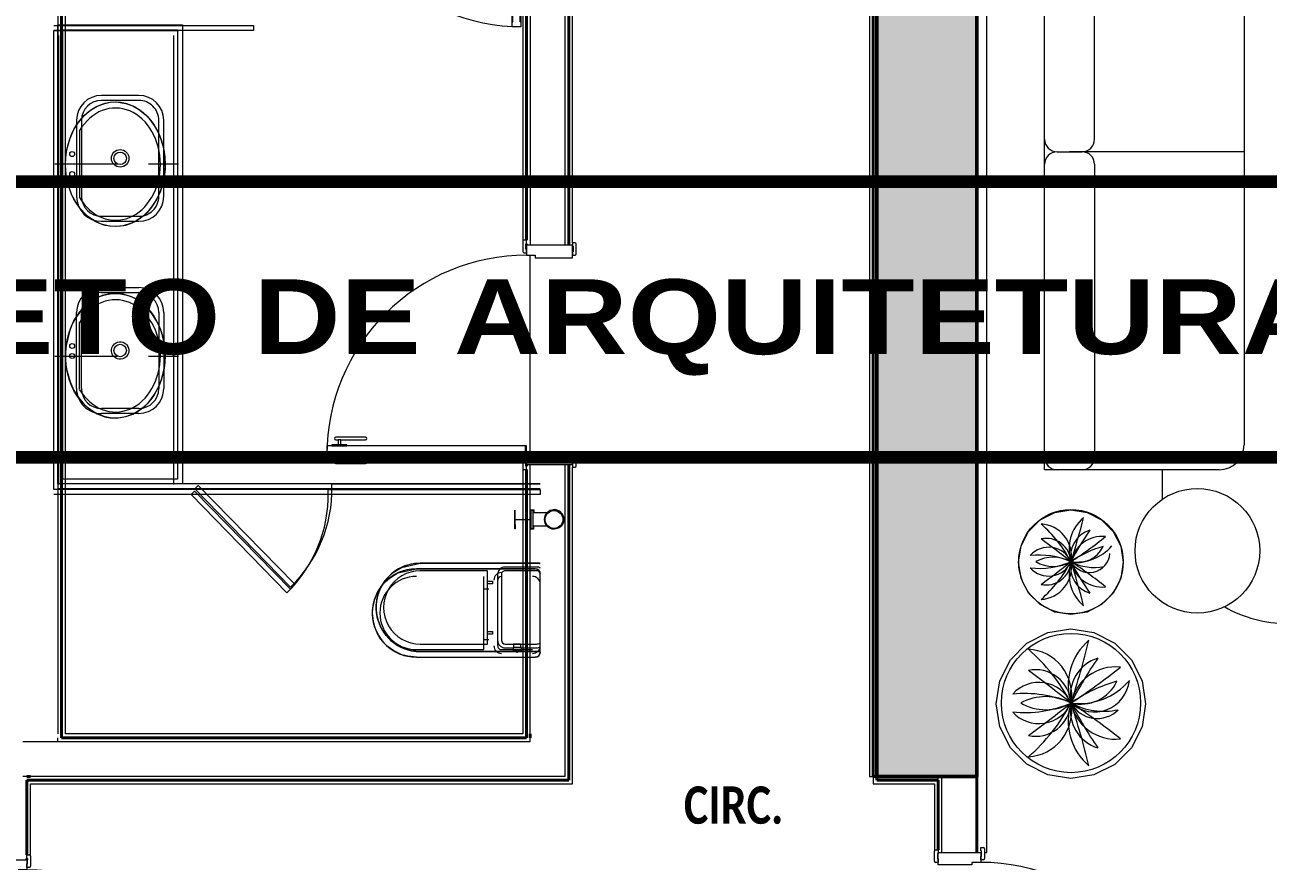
# Model space of a CAD drawing. Extents: x -14.2 to 52.3, y 3.7 to 90.9.
# Drawn here: x 28.76 to 33.746, y 15.019 to 18.373 of the extents above; entities that cross this region are included whole.
import ezdxf

# ---------------------------------------------------------------- set-up
doc = ezdxf.new("R2010")
doc.units = 0
doc.linetypes.add('limpo_PINI-PSG-PE-0102-LAZ-R00$0$CENTER', pattern=[2, 1.25, -0.25, 0.25, -0.25])
doc.linetypes.add('limpo_PINI-PSG-PE-0102-LAZ-R00$0$IMPORT-HIDDEN _2_', pattern=[375, 250, -125])
for name, color, linetype, lineweight in [('limpo_PINI-PSG-PE-0102-LAZ-R00$0$0-20', 7, 'Continuous', 5), ('limpo_PINI-PSG-PE-0102-LAZ-R00$0$A-AREA-IDEN', 2, 'Continuous', 5), ('limpo_PINI-PSG-PE-0102-LAZ-R00$0$A-DETL-GENF', 1, 'Continuous', 5), ('limpo_PINI-PSG-PE-0102-LAZ-R00$0$A-DOOR', 31, 'Continuous', 5), ('limpo_PINI-PSG-PE-0102-LAZ-R00$0$A-WALL', 1, 'Continuous', 5), ('limpo_PINI-PSG-PE-0102-LAZ-R00$0$A-WALL-FNSH', 1, 'Continuous', 40), ('limpo_PINI-PSG-PE-0102-LAZ-R00$0$ARQ_ESQUADRIA', 135, 'Continuous', 5), ('limpo_PINI-PSG-PE-0102-LAZ-R00$0$ARQ_MOBILIÁRIO', 135, 'Continuous', 5), ('limpo_PINI-PSG-PE-0102-LAZ-R00$0$ARQ_WC_COZ', 135, 'Continuous', 5), ('limpo_PINI-PSG-PE-0102-LAZ-R00$0$LAYOUT_AMB_LAZ_dwg', 8, 'Continuous', 5), ('limpo_PINI-PSG-PE-0102-LAZ-R00$0$PNIN-HID-PL-0009-LAZ-R00_dwg', 8, 'Continuous', 5), ('limpo_PINI-PSG-PE-0102-LAZ-R00$0$S-COLS', 52, 'Continuous', 5), ('limpo_PINI-PSG-PE-0102-LAZ-R00$0$TINTERNO', 135, 'Continuous', 5)]:
    doc.layers.add(name, color=color, linetype=linetype, lineweight=lineweight)
doc.layers.add('limpo_PINI-PSG-PE-0102-LAZ-R00$0$0-8', color=7, linetype='Continuous', lineweight=5, true_color=0x999999)
doc.layers.add('limpo_PINI-PSG-PE-0102-LAZ-R00$0$XR_ARQT', color=7, linetype='Continuous')
doc.layers.add('XR_ARQT', color=7, linetype='Continuous')
doc.styles.add('limpo_PINI-PSG-PE-0102-LAZ-R00$0$ARN_3', font='arialbd.ttf', dxfattribs={"width": 1.25, "height": 0.3})
doc.styles.add('limpo_PINI-PSG-PE-0102-LAZ-R00$0$Calibri_B', font='calibrib.ttf', dxfattribs={"width": 0.8, "height": 150})

# ---------------------------------------------------------------- blocks, each defined once
blk = doc.blocks.new('limpo_PINI-PSG-PE-0102-LAZ-R00$0$VER-ARQ')
at = {"color": 12, "linetype": 'limpo_PINI-PSG-PE-0102-LAZ-R00$0$CENTER', "const_width": 0.05}
blk.add_lwpolyline([(-4.1569, 1.1055), (4.1569, 1.1055), (4.1569, 0), (-4.1569, 0)], close=True, dxfattribs=at)
at = {"color": 12, "style": 'limpo_PINI-PSG-PE-0102-LAZ-R00$0$ARN_3', "width": 1.15}
blk.add_text('VER PROJETO DE ARQUITETURA', height=0.3, dxfattribs=at).set_placement((-3.8821, 0.4138))
blk = doc.blocks.new('limpo_PINI-PSG-PE-0102-LAZ-R00$0$LAZ GERAL - PNE_dwg-25011385-009 - PRE - PAV_ LAZER - GERAL')
at = {"layer": 'limpo_PINI-PSG-PE-0102-LAZ-R00$0$0-20', "flags": 128}
for points in [[(7.2643, -6.4578), (7.7643, -6.4578), (7.7643, -8.299), (7.2643, -8.299)], [(7.8282, -8.3051), (8.2125, -8.6986), (8.1983, -8.7127), (7.8143, -8.319)]]:
    blk.add_lwpolyline(points, close=True, dxfattribs=at)
for points in [[(9.1992, -8.319), (8.3643, -8.319), (8.3641, -8.299), (9.1992, -8.299)], [(9.1992, -8.6176), (9.1941, -8.6169), (8.7182, -8.6169), (8.6987, -8.6179), (8.6799, -8.6211), (8.6625, -8.6258), (8.6436, -8.6334), (8.6313, -8.6396), (8.6165, -8.649), (8.6031, -8.6594), (8.5922, -8.6695), (8.5822, -8.6805), (8.5737, -8.6915), (8.5653, -8.7045), (8.5588, -8.7167), (8.5534, -8.7291), (8.5482, -8.7443), (8.5452, -8.7559), (8.5421, -8.7749), (8.5411, -8.794), (8.5414, -8.8053), (8.5441, -8.8265), (8.5502, -8.85), (8.5587, -8.8711), (8.5668, -8.886), (8.5765, -8.9003), (8.5865, -8.9125), (8.5979, -8.924), (8.6121, -8.9359), (8.6267, -8.9457), (8.6392, -8.9526), (8.6518, -8.9583), (8.668, -8.9639), (8.6829, -8.9676), (8.7016, -8.9704), (8.7182, -8.9712), (9.1941, -8.9712), (9.1992, -8.9703)], [(9.1992, -8.9703), (9.1941, -8.9712), (8.7182, -8.9712), (8.6829, -8.9676), (8.6599, -8.9611), (8.6267, -8.9457), (8.605, -8.9299), (8.5922, -8.9182), (8.5815, -8.9064), (8.5716, -8.8931), (8.5587, -8.8711), (8.5471, -8.8383), (8.5428, -8.8159), (8.5413, -8.7997), (8.5416, -8.7845), (8.5452, -8.7559), (8.5508, -8.7367), (8.5588, -8.7167), (8.578, -8.686), (8.5922, -8.6695), (8.6098, -8.6542), (8.6436, -8.6334), (8.7182, -8.6169), (9.1941, -8.6169), (9.197, -8.6173), (9.1992, -8.6181)]]:
    blk.add_lwpolyline(points, dxfattribs=at)
at = {"layer": 'limpo_PINI-PSG-PE-0102-LAZ-R00$0$0-8'}
for p, q in [((7.5898, -6.7406), (7.4398, -6.7406)), ((7.5898, -6.7606), (7.4398, -6.7606)), ((7.3398, -6.8406), (7.3398, -7.1456)), ((7.3598, -6.8406), (7.3598, -7.1456)), ((7.6698, -7.1456), (7.6698, -6.8406)), ((7.6898, -7.1456), (7.6898, -6.8406)), ((7.4398, -7.2256), (7.5898, -7.2256)), ((7.4398, -7.2456), (7.5898, -7.2456)), ((7.4398, -7.5113), (7.5898, -7.5113)), ((7.4398, -7.5313), (7.5898, -7.5313)), ((7.3398, -7.9163), (7.3398, -7.6113)), ((7.3598, -7.9163), (7.3598, -7.6113)), ((7.6698, -7.6113), (7.6698, -7.9163)), ((7.6898, -7.6113), (7.6898, -7.9163)), ((7.5898, -7.9963), (7.4398, -7.9963)), ((7.5898, -8.0163), (7.4398, -8.0163)), ((9.1992, -8.299), (7.2643, -8.299)), ((9.1992, -8.319), (7.2643, -8.319)), ((8.3643, -8.319), (7.8143, -8.319)), ((8.7182, -8.6169), (9.1941, -8.6169)), ((9.0285, -8.6623), (9.0285, -8.9257)), ((9.0437, -8.6623), (9.0437, -8.9257)), ((9.184, -8.632), (9.0588, -8.632)), ((9.184, -8.6472), (9.0588, -8.6472)), ((8.2125, -8.6986), (8.1983, -8.7127)), ((9.1941, -8.9712), (8.7182, -8.9712)), ((9.0588, -8.9409), (9.184, -8.9409)), ((9.0588, -8.956), (9.0907, -8.956)), ((9.1238, -8.956), (9.184, -8.956))]:
    blk.add_line(p, q, dxfattribs=at)
at = {"layer": 'limpo_PINI-PSG-PE-0102-LAZ-R00$0$0-8', "flags": 128}
for points in [[(7.7643, -6.4578), (7.7643, -8.299), (7.2643, -8.299), (7.2643, -6.4578)], [(7.7443, -6.4778), (7.7443, -8.279), (7.2843, -8.279), (7.2843, -6.4778)]]:
    blk.add_lwpolyline(points, close=True, dxfattribs=at)
for points in [[(8.7182, -8.9409), (8.9881, -8.9409), (8.9881, -8.6472), (8.7182, -8.6472)], [(8.9881, -8.6889), (9.0083, -8.6889), (9.0083, -8.699), (8.9881, -8.699)], [(8.9881, -8.8909), (9.0083, -8.8909), (9.0083, -8.901), (8.9881, -8.901)], [(9.0907, -8.9674), (9.1238, -8.9674), (9.1238, -8.9541), (9.0907, -8.9541), (9.0907, -8.9674)], [(9.1218, -8.9541), (9.1218, -8.9409), (9.0928, -8.9409), (9.0928, -8.9541), (9.1218, -8.9541)]]:
    blk.add_lwpolyline(points, dxfattribs=at)
at = {"layer": 'limpo_PINI-PSG-PE-0102-LAZ-R00$0$0-8'}
for centre, start, end in [((7.5898, -6.8406), 0, 90), ((7.5898, -7.9163), 270, 0)]:
    blk.add_arc(centre, 0.1, start, end, dxfattribs=at)
for centre, major_axis, start_param, end_param in [((7.4398, -6.8406), (0, 0.1), 0, 1.570796), ((7.4398, -6.8406), (0.0681, 0.0421), 1.017221, 2.588017), ((7.5898, -6.8406), (-0.0184, 0.0779), 4.480565, 6.051362), ((7.4398, -7.1456), (-0.023, 0.0973), 1.338971, 2.909767), ((7.4398, -7.1456), (0.0306, 0.0739), 1.963493, 3.534289), ((7.5898, -7.1456), (0.0707, 0.0707), 3.926994, 5.49779), ((7.5898, -7.1456), (-0.0306, 0.0739), 2.748891, 4.319688), ((7.4398, -7.6113), (0, 0.1), 0, 1.570796), ((7.5898, -7.6113), (0.0924, 0.0383), 5.890491, 7.461287), ((7.4398, -7.6113), (0, 0.08), 0, 1.570796), ((7.5898, -7.6113), (0.08, 0), 0, 1.570796), ((7.4398, -7.9163), (-0.0973, 0.023), 0.231819, 1.802616), ((7.4398, -7.9163), (0.0766, 0.0232), 2.847591, 4.418387), ((7.5898, -7.9163), (0.08, 0), 4.712389, 6.283185), ((7.8143, -8.319), (-0.5068, 0.2136), 2.742668, 3.556812), ((8.7182, -8.794), (0, 0.1772), 6.283175, 9.424768), ((9.1941, -8.6371), (0, 0.0202), 6.001323, 6.283169), ((8.7182, -8.794), (0.1249, 0.0772), 1.017215, 4.158808), ((9.0588, -8.6623), (-0.007, 0.0295), 6.051353, 7.622149), ((9.0588, -8.6623), (-0.0058, 0.014), 5.890479, 7.461276), ((9.184, -8.6623), (0.0303, 0), 1.012847, 1.570779), ((9.184, -8.6775), (0.0159, 0.0258), 6.276636, 6.83458), ((9.0588, -8.9257), (-0.0116, 0.028), 1.178089, 2.748885), ((9.0588, -8.9257), (0, 0.0151), 1.570788, 3.141584), ((9.184, -8.9106), (-0.0299, 0.0049), 1.731664, 2.28982), ((9.184, -8.9257), (0.0177, 0.0246), 3.766107, 4.324274), ((9.1941, -8.951), (-0.0058, 0.0193), 2.849511, 3.131705)]:
    blk.add_ellipse(centre, major_axis=major_axis, ratio=1, start_param=start_param, end_param=end_param, dxfattribs=at)
for centre, major_axis in [((7.5148, -6.9931), (-0.0344, 0.0066)), ((7.5148, -6.9931), (-0.0231, 0.0096)), ((7.5148, -7.7638), (0.0335, 0.0101)), ((7.5148, -7.7638), (0.0177, 0.0177))]:
    blk.add_ellipse(centre, major_axis=major_axis, ratio=1, dxfattribs=at)
blk = doc.blocks.new('limpo_PINI-PSG-PE-0102-LAZ-R00$0$PINI-EST-PE-1101-TQR-R20_rvt-1-5PPE_008_LAZER__P_A_0_09_')
at = {"layer": 'limpo_PINI-PSG-PE-0102-LAZ-R00$0$S-COLS'}
blk.add_hatch(color=8, dxfattribs=at).paths.add_polyline_path([(24175, -8765), (24175, -5165), (23775, -5165), (23775, -8765)])
at = {"layer": 'limpo_PINI-PSG-PE-0102-LAZ-R00$0$S-COLS', "color": 7, "lineweight": 50}
for p, q in [((23775, -5165), (23775, -8765)), ((24175, -8765), (24175, -5165)), ((23775, -8765), (24175, -8765))]:
    blk.add_line(p, q, dxfattribs=at)
blk = doc.blocks.new('limpo_PINI-PSG-PE-0102-LAZ-R00$0$DAA_002_MAD_ABR_1FO - 80 X 210-1917144-5PPE_008_LAZER__P_A_0_09_')
at = {"layer": 'limpo_PINI-PSG-PE-0102-LAZ-R00$0$A-DETL-GENF'}
for p, q in [((330, 730), (330, 850)), ((340, 850), (340, 840)), ((360, 865), (365, 865)), ((360, 840), (360, 865)), ((365, 865), (365, 805)), ((400, 865), (405, 865)), ((400, 805), (400, 865)), ((405, 865), (405, 840)), ((425, 840), (425, 850)), ((435, 850), (435, 730)), ((340, 830), (340, 840)), ((340, 840), (360, 840)), ((340, 830), (340, 730)), ((360, 830), (340, 830)), ((360, 830), (360, 840)), ((360, 805), (360, 830)), ((365, 805), (360, 805)), ((405, 805), (400, 805)), ((405, 830), (405, 840)), ((405, 840), (425, 840)), ((405, 830), (405, 805)), ((425, 830), (405, 830)), ((425, 830), (425, 840)), ((425, 730), (425, 830)), ((365, 90), (400, 90)), ((400, 50), (405, 50)), ((405, 50), (405, 85))]:
    blk.add_line(p, q, dxfattribs=at)
at = {"layer": 'limpo_PINI-PSG-PE-0102-LAZ-R00$0$A-DETL-GENF', "lineweight": 15}
for p, q in [((365, 885), (400, 885)), ((365, 85), (365, 885)), ((400, 885), (400, 85)), ((-455, 100), (-415, 100)), ((415, 100), (455, 100)), ((-460, 85), (-460, 95)), ((-446, 85), (-460, 85)), ((-446, 88), (-446, 85)), ((-424, 88), (-446, 88)), ((-440, 85), (-400, 85)), ((-440, -85), (-440, 85)), ((-424, 85), (-424, 88)), ((-410, 85), (-424, 85)), ((-410, 95), (-410, 85)), ((-400, 85), (-400, 50)), ((-400, 50), (-390, 50)), ((-390, 50), (-390, -85)), ((400, 85), (365, 85)), ((390, 50), (400, 50)), ((390, -85), (390, 50)), ((400, 85), (440, 85)), ((400, 50), (400, 85)), ((410, 85), (410, 95)), ((424, 85), (410, 85)), ((424, 88), (424, 85)), ((446, 88), (424, 88)), ((440, 85), (440, -85)), ((446, 85), (446, 88)), ((460, 85), (446, 85)), ((460, 95), (460, 85)), ((-450, -85), (-436, -85)), ((-450, -95), (-450, -85)), ((-390, -85), (-440, -85)), ((-436, -85), (-436, -88)), ((-436, -88), (-414, -88)), ((-414, -85), (-400, -85)), ((-414, -88), (-414, -85)), ((-400, -85), (-400, -95)), ((440, -85), (390, -85)), ((400, -85), (414, -85)), ((400, -95), (400, -85)), ((414, -85), (414, -88)), ((414, -88), (436, -88)), ((436, -85), (450, -85)), ((436, -88), (436, -85)), ((450, -85), (450, -95)), ((-405, -100), (-445, -100)), ((445, -100), (405, -100))]:
    blk.add_line(p, q, dxfattribs=at)
blk.add_circle((402.5, 87.5), 3.54, dxfattribs=at)
at = {"layer": 'limpo_PINI-PSG-PE-0102-LAZ-R00$0$A-DETL-GENF'}
for centre, radius, start, end in [((400, 85), 800, 90, 180), ((335, 850), 5, 360, 180), ((430, 850), 5, 360, 180), ((335, 730), 5, 180, 0), ((430, 730), 5, 180, 0)]:
    blk.add_arc(centre, radius, start, end, dxfattribs=at)
at = {"layer": 'limpo_PINI-PSG-PE-0102-LAZ-R00$0$A-DETL-GENF', "lineweight": 15}
for centre, start, end in [((-455, 95), 90, 180), ((-415, 95), 360, 90), ((415, 95), 90, 180), ((455, 95), 0, 90), ((-445, -95), 180, 270), ((-405, -95), 270, 0), ((405, -95), 180, 270), ((445, -95), 270, 360)]:
    blk.add_arc(centre, 5, start, end, dxfattribs=at)
blk = doc.blocks.new('limpo_PINI-PSG-PE-0102-LAZ-R00$0$DAA_002_MAD_ABR_1FO - 80 X 210-1917126-5PPE_008_LAZER__P_A_0_09_')
at = {"layer": 'limpo_PINI-PSG-PE-0102-LAZ-R00$0$A-DETL-GENF'}
for p, q in [((330, 730.9), (330, 850.9)), ((340, 850.9), (340, 840.9)), ((360, 865.9), (365, 865.9)), ((360, 840.9), (360, 865.9)), ((365, 865.9), (365, 805.9)), ((400, 865.9), (405, 865.9)), ((400, 805.9), (400, 865.9)), ((405, 865.9), (405, 840.9)), ((425, 840.9), (425, 850.9)), ((435, 850.9), (435, 730.9)), ((340, 830.9), (340, 840.9)), ((340, 840.9), (360, 840.9)), ((340, 830.9), (340, 730.9)), ((360, 830.9), (340, 830.9)), ((360, 830.9), (360, 840.9)), ((360, 805.9), (360, 830.9)), ((365, 805.9), (360, 805.9)), ((405, 805.9), (400, 805.9)), ((405, 830.9), (405, 840.9)), ((405, 840.9), (425, 840.9)), ((405, 830.9), (405, 805.9)), ((425, 830.9), (405, 830.9)), ((425, 830.9), (425, 840.9)), ((425, 730.9), (425, 830.9)), ((365, 90.9), (400, 90.9)), ((400, 50.9), (405, 50.9)), ((405, 50.9), (405, 85.9))]:
    blk.add_line(p, q, dxfattribs=at)
at = {"layer": 'limpo_PINI-PSG-PE-0102-LAZ-R00$0$A-DETL-GENF', "lineweight": 15}
for p, q in [((365, 885.9), (400, 885.9)), ((365, 85.9), (365, 885.9)), ((400, 885.9), (400, 85.9)), ((-455, 100.9), (-415, 100.9)), ((415, 100.9), (455, 100.9)), ((-460, 85.9), (-460, 95.9)), ((-446, 85.9), (-460, 85.9)), ((-446, 88.9), (-446, 85.9)), ((-424, 88.9), (-446, 88.9)), ((-440, 85.9), (-400, 85.9)), ((-440, -85), (-440, 85.9)), ((-424, 85.9), (-424, 88.9)), ((-410, 85.9), (-424, 85.9)), ((-410, 95.9), (-410, 85.9)), ((-400, 85.9), (-400, 50.9)), ((-400, 50.9), (-390, 50.9)), ((-390, 50.9), (-390, -85)), ((400, 85.9), (365, 85.9)), ((390, 50.9), (400, 50.9)), ((390, -85), (390, 50.9)), ((400, 85.9), (440, 85.9)), ((400, 50.9), (400, 85.9)), ((410, 85.9), (410, 95.9)), ((424, 85.9), (410, 85.9)), ((424, 88.9), (424, 85.9)), ((446, 88.9), (424, 88.9)), ((440, 85.9), (440, -85)), ((446, 85.9), (446, 88.9)), ((460, 85.9), (446, 85.9)), ((460, 95.9), (460, 85.9)), ((-450, -85), (-436, -85)), ((-450, -95), (-450, -85)), ((-390, -85), (-440, -85)), ((-436, -85), (-436, -88)), ((-436, -88), (-414, -88)), ((-414, -85), (-400, -85)), ((-414, -88), (-414, -85)), ((-400, -85), (-400, -95)), ((440, -85), (390, -85)), ((400, -85), (414, -85)), ((400, -95), (400, -85)), ((414, -85), (414, -88)), ((414, -88), (436, -88)), ((436, -85), (450, -85)), ((436, -88), (436, -85)), ((450, -85), (450, -95)), ((-405, -100), (-445, -100)), ((445, -100), (405, -100))]:
    blk.add_line(p, q, dxfattribs=at)
blk.add_circle((402.5, 88.4), 3.54, dxfattribs=at)
at = {"layer": 'limpo_PINI-PSG-PE-0102-LAZ-R00$0$A-DETL-GENF'}
for centre, radius, start, end in [((400, 85.9), 800, 90, 180), ((335, 850.9), 5, 0, 180), ((430, 850.9), 5, 360, 180), ((335, 730.9), 5, 180, 0), ((430, 730.9), 5, 180, 0)]:
    blk.add_arc(centre, radius, start, end, dxfattribs=at)
at = {"layer": 'limpo_PINI-PSG-PE-0102-LAZ-R00$0$A-DETL-GENF', "lineweight": 15}
for centre, start, end in [((-455, 95.9), 90, 180), ((-415, 95.9), 0, 90), ((415, 95.9), 90, 180), ((455, 95.9), 0, 90), ((-445, -95), 180, 270), ((-405, -95), 270, 0), ((405, -95), 180, 270), ((445, -95), 270, 360)]:
    blk.add_arc(centre, 5, start, end, dxfattribs=at)
blk = doc.blocks.new('limpo_PINI-PSG-PE-0102-LAZ-R00$0$DAA_002_MAD_ABR_1FO - 80 X 210-2867648-5PPE_008_LAZER__P_A_0_09_')
at = {"layer": 'limpo_PINI-PSG-PE-0102-LAZ-R00$0$A-DETL-GENF', "lineweight": 15}
for p, q in [((-450, 110), (-450, 100)), ((-450, 100), (-436, 100)), ((-405, 115), (-445, 115)), ((-390, 100), (-440, 100)), ((-440, 100), (-440, -85)), ((-436, 100), (-436, 103)), ((-436, 103), (-414, 103)), ((-414, 103), (-414, 100)), ((-414, 100), (-400, 100)), ((-400, 100), (-400, 110)), ((-390, -50), (-390, 100)), ((390, 100), (390, -50)), ((440, 100), (390, 100)), ((400, 110), (400, 100)), ((400, 100), (414, 100)), ((445, 115), (405, 115)), ((414, 100), (414, 103)), ((414, 103), (436, 103)), ((436, 103), (436, 100)), ((436, 100), (450, 100)), ((440, -85), (440, 100)), ((450, 100), (450, 110)), ((-446, -85), (-460, -85)), ((-460, -85), (-460, -95)), ((-446, -88), (-446, -85)), ((-424, -88), (-446, -88)), ((-440, -85), (-400, -85)), ((-410, -85), (-424, -85)), ((-424, -85), (-424, -88)), ((-410, -95), (-410, -85)), ((-400, -85), (-400, -50)), ((-400, -50), (-390, -50)), ((365, -85), (365, -885)), ((400, -85), (365, -85)), ((390, -50), (400, -50)), ((400, -50), (400, -85)), ((400, -885), (400, -85)), ((400, -85), (440, -85)), ((424, -85), (410, -85)), ((410, -85), (410, -95)), ((424, -88), (424, -85)), ((446, -88), (424, -88)), ((460, -85), (446, -85)), ((446, -85), (446, -88)), ((460, -95), (460, -85)), ((-455, -100), (-415, -100)), ((415, -100), (455, -100)), ((365, -885), (400, -885))]:
    blk.add_line(p, q, dxfattribs=at)
at = {"layer": 'limpo_PINI-PSG-PE-0102-LAZ-R00$0$A-DETL-GENF'}
for p, q in [((365, -90), (400, -90)), ((400, -50), (405, -50)), ((405, -50), (405, -85)), ((330, -730), (330, -850)), ((340, -830), (340, -730)), ((425, -730), (425, -830)), ((435, -850), (435, -730)), ((340, -830), (340, -840)), ((360, -830), (340, -830)), ((340, -850), (340, -840)), ((340, -840), (360, -840)), ((365, -805), (360, -805)), ((360, -805), (360, -830)), ((360, -830), (360, -840)), ((360, -840), (360, -865)), ((365, -865), (365, -805)), ((400, -805), (400, -865)), ((405, -805), (400, -805)), ((405, -830), (405, -805)), ((405, -830), (405, -840)), ((425, -830), (405, -830)), ((405, -865), (405, -840)), ((405, -840), (425, -840)), ((425, -830), (425, -840)), ((425, -840), (425, -850)), ((360, -865), (365, -865)), ((400, -865), (405, -865))]:
    blk.add_line(p, q, dxfattribs=at)
at = {"layer": 'limpo_PINI-PSG-PE-0102-LAZ-R00$0$A-DETL-GENF', "lineweight": 15}
blk.add_circle((402.5, -87.5), 3.54, dxfattribs=at)
for centre, start, end in [((-445, 110), 90, 180), ((-405, 110), 360, 90), ((405, 110), 90, 180), ((445, 110), 0, 90), ((-455, -95), 180, 270), ((-415, -95), 270, 0), ((415, -95), 180, 270), ((455, -95), 270, 360)]:
    blk.add_arc(centre, 5, start, end, dxfattribs=at)
at = {"layer": 'limpo_PINI-PSG-PE-0102-LAZ-R00$0$A-DETL-GENF'}
for centre, radius, start, end in [((400, -85), 800, 180, 270), ((335, -730), 5, 0, 180), ((430, -730), 5, 0, 180), ((335, -850), 5, 180, 360), ((430, -850), 5, 180, 0)]:
    blk.add_arc(centre, radius, start, end, dxfattribs=at)
blk = doc.blocks.new('limpo_PINI-PSG-PE-0102-LAZ-R00$0$LAYOUT_AMB_LAZ_dwg__U3-3867828-5PPE_008_LAZER__P_A_0_09_')
at = {"layer": 'limpo_PINI-PSG-PE-0102-LAZ-R00$0$ARQ_ESQUADRIA', "color": 9}
for p, q in [((747.3, 610.2), (777.3, 610.2)), ((747.2, -89.8), (777.2, -89.8)), ((-6, -187.5), (-6, -187)), ((-6, -189.1), (-6, -188.5)), ((-5.7, -187), (-5.7, -187.5)), ((-5.7, -188.5), (-5.7, -189.1)), ((-5.6, -187.9), (-5.5, -188)), ((-5.6, -189.4), (-5.5, -189.5)), ((-5.2, -189.4), (-5.2, -188.4)), ((-4.2, -188.4), (-4.2, -189.4)), ((-4, -188), (-3.9, -187.9)), ((-4, -189.5), (-3.9, -189.4)), ((-3.7, -187.5), (-3.7, -187)), ((-3.7, -189.1), (-3.7, -188.5)), ((-3.5, -187), (-3.5, -187.5)), ((-3.5, -188.5), (-3.5, -189.1)), ((778.5, -187), (778.5, -187.6)), ((778.5, -188.6), (778.5, -189.1)), ((778.8, -187.6), (778.8, -187)), ((778.8, -189.1), (778.8, -188.6)), ((779, -188), (778.9, -188)), ((779, -189.6), (778.9, -189.5)), ((779.3, -188.4), (779.3, -189.5)), ((780.3, -189.5), (780.3, -188.4)), ((780.6, -188), (780.5, -188)), ((780.6, -189.5), (780.5, -189.6)), ((780.8, -187), (780.8, -187.6)), ((780.8, -188.6), (780.8, -189.1)), ((781, -187.6), (781, -187)), ((781, -189.1), (781, -188.6))]:
    blk.add_line(p, q, dxfattribs=at)
at = {"layer": 'limpo_PINI-PSG-PE-0102-LAZ-R00$0$ARQ_ESQUADRIA', "color": 9, "flags": 128}
for points in [[(779.8, 660.2), (744.8, 660.2), (744.8, -139.8), (779.7, -139.8), (779.7, 660.2)], [(744.8, 640.2), (747.3, 640.2), (747.3, -119.8), (744.7, -119.8)], [(779.8, 640.2), (777.3, 640.2), (777.3, -119.8), (779.7, -119.8)], [(-61.5, -130), (-20.5, -130), (-20.5, -145), (-32.5, -145), (-32.5, -142), (-52.5, -142), (-52.5, -145), (-66.5, -145), (-66.5, -135)], [(-32.5, -105), (807.5, -105), (807.5, -180.1), (807.5, -237.1), (807.5, -205.1), (-32.5, -205.1), (-32.5, -237), (-32.5, -180), (-32.5, -105)], [(-32.5, -165), (-20.5, -165), (-20.5, -185), (-16.5, -185), (-16.5, -165), (0, -165), (0, -185), (-3.5, -185), (-3.5, -192), (-6, -192), (-6, -185), (-10, -185), (-10, -145), (-16.5, -145), (-16.5, -150), (-20.5, -150), (-20.5, -145), (-32.5, -145), (-32.5, -180), (-29.5, -180), (-29.5, -184), (-32.5, -184), (-32.5, -165)], [(-20.5, -130), (-20.5, -150), (-16.5, -150), (-16.5, -134)], [(781, -138.6), (748.4, -138.6), (748.4, -139.8), (748.4, -140.3), (780.1, -140.3)], [(807.5, -165.1), (795.5, -165.1), (795.5, -185.1), (791.5, -185.1), (791.5, -165.1), (775, -165.1), (775, -185.1), (778.5, -185.1), (778.5, -192.1), (781, -192.1), (781, -185.1), (785, -185.1), (785, -145.1), (791.5, -145.1), (791.5, -150.1), (795.5, -150.1), (795.5, -145.1), (807.5, -145.1), (807.5, -180.1), (804.5, -180.1), (804.5, -184.1), (807.5, -184.1), (807.5, -165.1)], [(786.2, -143.8), (786.2, -176.4), (785, -176.4), (784.5, -176.4), (784.5, -144.7)], [(836.5, -130.1), (795.5, -130.1), (795.5, -150.1), (791.5, -150.1), (791.5, -134.1)], [(795.5, -130.1), (795.5, -145.1), (807.5, -145.1), (807.5, -142.1), (827.5, -142.1), (827.5, -145.1), (841.5, -145.1), (841.5, -135.1)], [(-20.5, -180.1), (-20.5, -165.1), (-32.5, -165.1), (-32.5, -168.1), (-52.5, -168.1), (-52.5, -165.1), (-66.5, -165.1), (-66.5, -175.1)], [(-61.5, -180.1), (-20.5, -180.1), (-20.5, -200), (-16.5, -200), (-16.5, -176.1)], [(-5.2, -187.8), (-5.2, -185), (-9.7, -185), (-9.7, -182), (-3.7, -180), (0.3, -182), (0.3, -185), (-4.2, -185), (-4.2, -187.8)], [(-0.5, -184.2), (-8.9, -184.2), (-8.9, -182.6), (-3.8, -180.9), (-0.5, -182.5), (-0.5, -184.2)], [(780.3, -187.9), (780.3, -185.1), (784.8, -185.1), (784.8, -182.1), (778.8, -180.1), (774.8, -182.1), (774.8, -185.1), (779.3, -185.1), (779.3, -187.9)], [(775.6, -184.3), (784, -184.3), (784, -182.6), (778.8, -180.9), (775.6, -182.6), (775.6, -184.3)], [(795.5, -180.1), (795.5, -200.1), (791.5, -200.1), (791.5, -176.1)], [(836.5, -180.1), (795.5, -180.1), (795.5, -165.1), (807.5, -165.1), (807.5, -168.1), (827.5, -168.1), (827.5, -165.1), (841.5, -165.1), (841.5, -175.1)]]:
    blk.add_lwpolyline(points, dxfattribs=at)
at = {"layer": 'limpo_PINI-PSG-PE-0102-LAZ-R00$0$ARQ_ESQUADRIA', "color": 9}
for radius in [3.7, 3.3]:
    blk.add_circle((783.8, -141), radius, dxfattribs=at)
for centre, radius, start, end in [((787.8, -136.4), 797.8, 93.089, 180.6161), ((-61.5, -135), 5, 89.9954, 179.9954), ((-20.5, -134), 4, 359.9954, 89.9954), ((795.5, -134.1), 4, 89.9953, 179.9953), ((836.5, -135.1), 5, 359.9953, 89.9953), ((-61.5, -175.1), 5, 179.9954, 269.9954), ((-20.5, -176.1), 4, 269.9954, 359.9954), ((-5.9, -187), 0.125, 359.9954, 179.9954), ((-5.2, -187.5), 0.75, 179.9951, 228.1846), ((-5.9, -188.5), 0.125, 359.9954, 179.9954), ((-5.2, -189.1), 0.75, 179.9956, 228.1851), ((-5.2, -187.5), 0.5, 179.9951, 228.185), ((-4.7, -187), 1.5, 228.1817, 250.5271), ((-5.2, -189.1), 0.5, 179.9954, 228.185), ((-4.7, -188.5), 1.5, 228.1841, 311.8066), ((-5.4, -187.8), 0.15, 233.774, 359.9956), ((-5.4, -189.4), 0.15, 233.7739, 359.9954), ((-4.1, -187.8), 0.15, 179.9953, 306.217), ((-4.7, -187), 1.5, 289.4686, 311.8041), ((-4.1, -189.4), 0.15, 179.9955, 306.217), ((-4.2, -187.5), 0.5, 311.8058, 359.9957), ((-4.2, -189.1), 0.5, 311.8059, 359.9955), ((-3.6, -187), 0.125, 359.9954, 179.9954), ((-4.2, -187.5), 0.75, 311.806, 359.9956), ((-3.6, -188.5), 0.125, 359.9954, 179.9954), ((-4.2, -189.1), 0.75, 311.8057, 359.9953), ((778.6, -187), 0.125, 359.9954, 179.9954), ((779.3, -187.6), 0.75, 179.9955, 228.185), ((778.6, -188.6), 0.125, 359.9954, 179.9954), ((779.3, -189.1), 0.75, 179.9953, 228.1848), ((779.3, -187.6), 0.5, 179.9954, 228.1852), ((779.8, -187), 1.5, 228.1866, 250.5222), ((779.3, -189.1), 0.5, 179.9954, 228.185), ((779.8, -188.6), 1.5, 228.1841, 311.8066), ((779.1, -187.9), 0.15, 233.7735, 359.9951), ((779.1, -189.5), 0.15, 233.7741, 359.9956), ((780.4, -187.9), 0.15, 179.9953, 306.2169), ((779.8, -187), 1.5, 289.4635, 311.8089), ((780.4, -189.5), 0.15, 179.9957, 306.2172), ((780.3, -187.6), 0.5, 311.8054, 359.9952), ((780.3, -189.1), 0.5, 311.8058, 359.9954), ((780.9, -187), 0.125, 359.9954, 179.9954), ((780.3, -187.6), 0.75, 311.8059, 359.9954), ((780.9, -188.6), 0.125, 359.9954, 179.9954), ((780.3, -189.1), 0.75, 311.8059, 359.9954), ((795.5, -176.1), 4, 179.9954, 269.9954), ((836.5, -175.1), 5, 269.9954, 359.9954)]:
    blk.add_arc(centre, radius, start, end, dxfattribs=at)
blk = doc.blocks.new('limpo_PINI-PSG-PE-0102-LAZ-R00$0$LAYOUT_AMB_LAZ_dwg-2867451-5PPE_008_LAZER__P_A_0_09_')
at = {"color": 9, "lineweight": 5}
for p, q in [((37429.3, 10749.6), (37429.3, 12550.7)), ((37889.3, 12550.7), (37889.3, 10749.6)), ((37512.3, 12170), (37512.3, 11901)), ((37512.3, 11130.3), (37512.3, 11399.3)), ((38509.3, 10709.6), (37959.3, 10709.6)), ((39153.4, 10329.6), (39133.2, 10329.6)), ((39188.7, 10366.3), (39188.7, 10102.8)), ((39153.4, 10127.6), (39133.2, 10127.6)), ((39203.9, 10087.7), (39329, 10087.7)), ((39266.8, 10074.4), (39266.8, 10087.7)), ((39346, 10058.6), (39339.1, 10057.4))]:
    blk.add_line(p, q, dxfattribs=at)
at = {"color": 9, "linetype": 'limpo_PINI-PSG-PE-0102-LAZ-R00$0$IMPORT-HIDDEN _2_', "lineweight": 5}
for p, q in [((37413.3, 12035.8), (37909.3, 12035.8)), ((37413.3, 11264.5), (37909.3, 11264.5))]:
    blk.add_line(p, q, dxfattribs=at)
at = {"color": 9, "lineweight": 5, "flags": 128}
for points in [[(37909.3, 10729.6), (37409.3, 10729.6), (37409.3, 12570.7), (37909.3, 12570.7)], [(39359.3, 10729.5), (39359.3, 10709.5), (38509.3, 10709.5), (38509.2, 10729.5), (39359.3, 10729.5)], [(39359.3, 10077.6), (39359.3, 10391.5), (39358.8, 10396.1), (39356.2, 10402.2), (39353.4, 10405.8), (39349.9, 10408.6), (39344.9, 10410.9), (39339.1, 10411.7), (38863.3, 10411.7), (38843.7, 10410.6), (38824.9, 10407.5), (38807.6, 10402.7), (38788.6, 10395.2), (38776.4, 10389), (38761.5, 10379.6), (38748.2, 10369.2), (38737.3, 10359.1), (38727.2, 10348.1), (38718.8, 10337.1), (38710.4, 10324), (38703.9, 10311.8), (38698.4, 10299.5), (38693.2, 10284.2), (38690.3, 10272.6), (38687.2, 10253.6), (38686.1, 10234.6), (38686.5, 10223.2), (38689.1, 10202.1), (38695.2, 10178.5), (38703.8, 10157.5), (38711.8, 10142.6), (38721.5, 10128.3), (38731.5, 10116.1), (38742.9, 10104.5), (38757.1, 10092.7), (38771.7, 10082.9), (38784.3, 10076), (38796.9, 10070.3), (38813, 10064.7), (38827.9, 10061), (38846.6, 10058.2), (38863.3, 10057.4), (39339.1, 10057.4), (39346, 10058.6), (39353.4, 10063.3)], [(38863.3, 10057.4), (38827.9, 10061), (38804.9, 10067.5), (38771.7, 10082.9), (38750, 10098.6), (38737.2, 10110.3), (38726.5, 10122.2), (38716.7, 10135.5), (38703.8, 10157.5), (38692.2, 10190.3), (38687.8, 10212.6), (38686.3, 10228.9), (38686.6, 10244.1), (38690.3, 10272.6), (38695.8, 10291.9), (38703.9, 10311.8), (38723, 10342.6), (38737.3, 10359.1), (38754.9, 10374.4), (38788.6, 10395.2), (38863.3, 10411.7), (39339.1, 10411.7)], [(38863.3, 10087.7), (39133.2, 10087.7), (39133.2, 10381.4)], [(39342, 10411.3), (39349.9, 10408.6), (39359.3, 10391.5)], [(39357.1, 10068.4), (39358.7, 10072.6), (39359.3, 10077.6), (39357.1, 10068.4), (39355.3, 10065.9), (39353.4, 10063.3)]]:
    blk.add_lwpolyline(points, dxfattribs=at)
for points in [[(37461.1, 12093.6), (37473.8, 12138.9), (37489.4, 12173.5), (37507.2, 12201.9), (37531, 12229.8), (37555.7, 12250.8), (37582.2, 12266.7), (37613.5, 12278.4), (37635, 12282.7), (37659.1, 12283.9), (37697.7, 12278.3), (37725.7, 12268), (37748.8, 12255), (37774.9, 12234.4), (37789.4, 12219.6), (37811.5, 12190.2), (37828, 12160.1), (37840.3, 12129), (37849.7, 12092.6), (37853.9, 12063.9), (37853.9, 12035.8), (37854.8, 12016.4), (37851, 11982), (37845.9, 11958.3), (37835.9, 11926.5), (37820.7, 11893.4), (37805.1, 11868.2), (37786.7, 11845.5), (37768.2, 11827.6), (37741, 11808.1), (37720, 11797.4), (37686.4, 11787), (37659, 11784), (37632.8, 11785.6), (37602.8, 11792.8), (37579, 11802.9), (37545.7, 11824.9), (37535.2, 11834.1), (37514.5, 11856.4), (37496.5, 11882.1), (37481.4, 11910.6), (37471.1, 11936.7), (37458, 11993.5), (37455.7, 12018.1), (37455.7, 12049), (37457.3, 12069.1)], [(37461.1, 11206.7), (37473.8, 11161.4), (37489.4, 11126.8), (37507.2, 11098.3), (37531, 11070.4), (37555.7, 11049.5), (37582.2, 11033.6), (37613.5, 11021.8), (37635, 11017.6), (37659.1, 11016.3), (37697.7, 11022), (37725.7, 11032.3), (37748.8, 11045.3), (37774.9, 11065.9), (37789.4, 11080.7), (37811.5, 11110.1), (37828, 11140.2), (37840.3, 11171.3), (37849.7, 11207.7), (37853.9, 11236.4), (37853.9, 11264.5), (37854.8, 11283.9), (37851, 11318.3), (37845.9, 11342), (37835.9, 11373.8), (37820.7, 11406.9), (37805.1, 11432), (37786.7, 11454.8), (37768.2, 11472.6), (37741, 11492.2), (37720, 11502.9), (37686.4, 11513.3), (37659, 11516.3), (37632.8, 11514.7), (37602.8, 11507.5), (37579, 11497.4), (37545.7, 11475.4), (37535.2, 11466.2), (37514.5, 11443.9), (37496.5, 11418.2), (37481.4, 11389.7), (37471.1, 11363.6), (37458, 11306.8), (37455.7, 11282.2), (37455.7, 11251.3), (37457.3, 11231.2)], [(37973.2, 10723.5), (38357.5, 10330), (38343.4, 10315.8), (37959.3, 10709.6)], [(41487.6, 10648.2), (41552.5, 10637.9), (41611.1, 10608.1), (41657.5, 10561.6), (41687.4, 10503.1), (41697.6, 10438.2), (41687.4, 10373.3), (41657.5, 10314.8), (41611.1, 10268.3), (41552.5, 10238.5), (41487.6, 10228.2), (41422.7, 10238.5), (41364.2, 10268.3), (41317.7, 10314.8), (41287.9, 10373.3), (41277.6, 10438.2), (41287.9, 10503.1), (41317.7, 10561.7), (41364.2, 10608.1), (41422.7, 10637.9)], [(41487.6, 10170.5), (41580.3, 10155.8), (41664, 10113.2), (41730.3, 10046.8), (41773, 9963.2), (41787.6, 9870.5), (41773, 9777.7), (41730.3, 9694.1), (41664, 9627.7), (41580.3, 9585.1), (41487.6, 9570.5), (41394.9, 9585.1), (41311.3, 9627.8), (41244.9, 9694.1), (41202.3, 9777.8), (41187.6, 9870.5), (41202.3, 9963.2), (41244.9, 10046.8), (41311.3, 10113.2), (41394.9, 10155.8)]]:
    blk.add_lwpolyline(points, close=True, dxfattribs=at)
at = {"color": 9, "lineweight": 5}
for centre in [(37482.3, 12075), (37482.3, 11995), (37482.3, 11305.3), (37482.3, 11265.3)]:
    blk.add_circle(centre, 10, dxfattribs=at)
for centre, radius, start, end in [((37959.3, 10709.6), 550, 314.2862, 0.9332), ((38863.3, 10234.6), 177.2, 89.999, 269.999), ((38863.3, 10234.6), 146.9, 89.999, 269.999), ((39203.9, 10366.3), 30.3, 89.999, 179.999), ((39203.9, 10366.3), 15.1, 89.999, 179.999), ((39329, 10351.1), 30.3, 359.999, 89.999), ((39339.1, 10391.5), 20.2, 359.999, 89.999), ((39203.9, 10102.8), 30.3, 179.999, 269.999), ((39203.9, 10102.8), 15.1, 179.999, 269.999), ((39329, 10102.8), 30.3, 269.999, 359.999), ((39339.1, 10077.6), 20.2, 269.999, 359.999)]:
    blk.add_arc(centre, radius, start, end, dxfattribs=at)
for centre in [(37655.3, 12034), (37655.3, 11266.3)]:
    blk.add_ellipse(centre, major_axis=(0, 250), ratio=0.8, dxfattribs=at)
for centre, start_param, end_param in [((37656, 12034.6), 2.209295, 7.207708), ((37656, 11265.7), 2.21707, 7.215483)]:
    blk.add_ellipse(centre, major_axis=(0, 225), ratio=0.8, start_param=start_param, end_param=end_param, dxfattribs=at)
at = {"layer": 'limpo_PINI-PSG-PE-0102-LAZ-R00$0$ARQ_MOBILIÁRIO', "color": 9}
for p, q in [((41582.5, 12134.3), (41582.5, 13309.3)), ((42182.5, 13259.3), (42182.5, 10909.3)), ((41432.5, 12084.3), (41532.5, 12084.3)), ((41582.5, 12034.3), (41582.5, 10859.3)), ((41854.7, 10692.4), (41854.7, 10809.3))]:
    blk.add_line(p, q, dxfattribs=at)
at = {"layer": 'limpo_PINI-PSG-PE-0102-LAZ-R00$0$ARQ_MOBILIÁRIO', "color": 9, "flags": 128}
blk.add_lwpolyline([(42082.5, 10809.3), (41382.5, 10809.3), (41382.5, 14018.5), (42182.5, 14018.5), (42182.5, 12084.3), (41482.5, 12084.3)], dxfattribs=at)
at = {"layer": 'limpo_PINI-PSG-PE-0102-LAZ-R00$0$ARQ_MOBILIÁRIO', "color": 9}
for centre, radius in [((41995, 10484.1), 250), ((41488, 10440.4), 209.5), ((41488.2, 9873.6), 279.3)]:
    blk.add_circle(centre, radius, dxfattribs=at)
for centre, radius, start, end in [((41432.5, 12134.3), 50, 180, 270), ((41532.5, 12134.3), 50, 270, 360), ((41432.5, 12034.3), 50, 90, 180), ((41532.5, 12034.3), 50, 360, 90), ((42082.5, 10909.3), 100, 270, 359.9997), ((41432.5, 10859.3), 50, 180, 270), ((41532.5, 10859.3), 50, 270, 0), ((42354.7, 10692.4), 500, 180, 180.1579), ((41360.6, 10462.5), 129.3, 350.1682, 86.5667), ((41013.4, 10187.7), 537.7, 28.0376, 48.6973), ((41645.6, 10490.8), 165.4, 130.3834, 197.7257), ((39090, 11221), 2521.9, 341.9701, 346.1391), ((41388.6, 10434.3), 99.6, 3.5468, 101.7544), ((37776.4, 5701), 6019.8, 51.93401, 53.36721), ((41595.6, 10461.5), 109.7, 106.9692, 191.1032), ((42396, 9981.3), 1017.4, 144.8951, 153.1773), ((41613.3, 10413.8), 128.1, 84.0409, 168.0137), ((40513.6, 11926), 1776.7, 303.2629, 308.7918), ((41397.8, 10398.8), 99.4, 24.7781, 137.7299), ((41511.1, 10624.8), 185.9, 262.8662, 319.2089), ((41515.2, 10549.8), 112.7, 256.0666, 334.5479), ((41726.2, 10103.4), 412.7, 105.3582, 125.2562), ((41561.3, 10480.6), 83.5, 208.7292, 355.2338), ((41357.3, 10135.7), 331.5, 66.7807, 95.7274), ((41357.3, 10745.1), 331.5, 264.2726, 293.2193), ((41397.8, 10482.1), 99.4, 222.2701, 335.2219), ((41417.1, 10309.4), 149, 61.5509, 118.1737), ((41417.7, 10562.7), 141.1, 239.815, 299.9096), ((41013.4, 10693.2), 537.7, 311.3027, 331.9624), ((41360.6, 10418.3), 129.3, 273.4333, 9.8318), ((37776.4, 15179.8), 6019.8, 306.63279, 308.06599), ((41388.6, 10446.6), 99.6, 258.2456, 356.4532), ((41645.6, 10390), 165.4, 162.2743, 229.6166), ((41595.6, 10419.3), 109.7, 168.8968, 253.0308), ((39090, 9659.9), 2521.9, 13.8609, 18.0299), ((41613.3, 10467), 128.1, 191.9863, 275.9591), ((40513.6, 8954.8), 1776.7, 51.2082, 56.7371), ((42396, 10899.5), 1017.4, 206.8227, 215.1049), ((41580.1, 10612.4), 195.1, 241.8427, 281.8972), ((42354.7, 10692.4), 500, 239.9919, 270), ((41713.4, 9945.6), 236.4, 130.3834, 197.7257), ((38062.5, 10988.7), 3602.7, 341.9701, 346.1391), ((41306.2, 9905.2), 184.8, 350.1682, 86.5667), ((40810.2, 9512.5), 768.2, 28.0376, 48.6973), ((41641.9, 9903.8), 156.7, 106.9692, 191.1032), ((42785.3, 9217.8), 1453.4, 144.8951, 153.1773), ((41346.2, 9864.8), 142.3, 3.5468, 101.7544), ((36185.9, 3103.1), 8599.7, 51.93401, 53.36721), ((41667.2, 9835.6), 183, 84.0409, 168.0137), ((40096.1, 11995.9), 2538.1, 303.2629, 308.7918), ((41359.3, 9814.1), 142, 24.7781, 137.7299), ((41582.1, 9978.7), 140.9, 228.2384, 353.8367), ((41521.2, 10137.1), 265.5, 262.8662, 319.2089), ((41527, 10029.9), 161, 256.0666, 334.5479), ((41828.5, 9392.2), 589.5, 105.3582, 125.2562), ((41301.5, 9438.3), 473.6, 66.7807, 95.7274), ((41301.5, 10308.9), 473.6, 264.2726, 293.2193), ((41359.3, 9933.1), 142, 222.2701, 335.2219), ((41386.8, 9686.5), 212.8, 61.5509, 118.1737), ((41387.7, 10048.3), 201.6, 239.815, 299.9096), ((40810.2, 10234.7), 768.2, 311.3027, 331.9624), ((41306.2, 9842.1), 184.8, 273.4333, 9.8318), ((36185.9, 16644.2), 8599.7, 306.63279, 308.06599), ((41346.2, 9882.4), 142.3, 258.2456, 356.4532), ((41713.4, 9801.6), 236.4, 162.2743, 229.6166), ((41641.9, 9843.4), 156.7, 168.8968, 253.0308), ((38062.5, 8758.5), 3602.7, 13.8609, 18.0299), ((41667.2, 9911.6), 183, 191.9863, 275.9591), ((40096.1, 7751.3), 2538.1, 51.2082, 56.7371), ((41592.8, 9931), 119.3, 208.7292, 315.0107), ((42785.3, 10529.4), 1453.4, 206.8227, 215.1049), ((41619.8, 10119.4), 278.7, 241.8427, 281.8972)]:
    blk.add_arc(centre, radius, start, end, dxfattribs=at)
at = {"layer": 'limpo_PINI-PSG-PE-0102-LAZ-R00$0$ARQ_WC_COZ', "color": 9}
for p, q in [((39359.3, 10729.6), (37409.3, 10729.6)), ((39359.3, 10709.6), (37409.3, 10709.6))]:
    blk.add_line(p, q, dxfattribs=at)
at = {"layer": 'limpo_PINI-PSG-PE-0102-LAZ-R00$0$ARQ_WC_COZ', "color": 9, "flags": 128}
blk.add_lwpolyline([(37409.3, 12590.7), (38209.3, 12590.7), (38209.3, 12570.7), (37409.3, 12570.7)], dxfattribs=at)
at = {"extrusion": (0, 0, -1), "zscale": -1, "rotation": 180}
blk.add_blockref('limpo_PINI-PSG-PE-0102-LAZ-R00$0$LAYOUT_AMB_LAZ_dwg__U3-3867828-5PPE_008_LAZER__P_A_0_09_', (-38501.8, 13245.7), dxfattribs=at)
blk = doc.blocks.new('limpo_PINI-PSG-PE-0102-LAZ-R00$0$PNIN-HID-PL-0009-LAZ-R00_dwg-3604853-5PPE_008_LAZER__P_A_0_09_')
at = {"color": 9, "lineweight": 5}
for p, q in [((40357.5, 10577.3), (40357.5, 10652)), ((40431.4, 10577.3), (40431.4, 10652)), ((40487.1, 10641.1), (40431.4, 10641.1)), ((40357.5, 10614.7), (40422.8, 10614.7)), ((40487.1, 10588.2), (40431.4, 10588.2))]:
    blk.add_line(p, q, dxfattribs=at)
at = {"color": 9, "lineweight": 5, "flags": 128}
blk.add_lwpolyline([(40357, 10576.7), (40357, 10652.4), (40358, 10652.4), (40357.8, 10615.1), (40422.2, 10615.6), (40421.9, 10653.5), (40433.5, 10653.1), (40433.4, 10642.7), (40487, 10643.2), (40499.1, 10652.3), (40518.5, 10655.6), (40536, 10649.3), (40547.5, 10638), (40552.7, 10624.2), (40553.3, 10605.6), (40545.3, 10589.9), (40535.4, 10581.6), (40526.6, 10578), (40516.6, 10576.1), (40507.7, 10576.6), (40500.6, 10578.8), (40492, 10583), (40486.4, 10587.3), (40432.5, 10586.7), (40432.2, 10576.4), (40421.8, 10576.6), (40422.2, 10613.7), (40357.9, 10613.8), (40358.1, 10576.7)], close=True, dxfattribs=at)
blk.add_lwpolyline([(40431.4, 10577.3), (40422.8, 10577.3), (40422.8, 10652), (40431.4, 10652)], dxfattribs=at)
at = {"color": 9, "lineweight": 5}
blk.add_circle((40514.4, 10614.7), 38, dxfattribs=at)
at = {"layer": 'limpo_PINI-PSG-PE-0102-LAZ-R00$0$TINTERNO', "color": 9}
blk.add_circle((40514.4, 10614.7), 35.6, dxfattribs=at)
blk = doc.blocks.new('limpo_PINI-PSG-PE-0102-LAZ-R00$0$A$C745163c0')
at = {"layer": 'limpo_PINI-PSG-PE-0102-LAZ-R00$0$A-WALL', "color": 50}
for p, q in [((14810, -740.1), (14810, -6080)), ((16704.1, -740.1), (16704.1, -4120)), ((16844.1, -4120), (16844.1, -740.1)), ((16704.1, -6080), (16704.1, -5000)), ((16844.1, -6250), (16844.1, -5000)), ((14670, -6110), (16704.1, -6110)), ((14810, -6110), (14810, -6095)), ((16704.1, -6110), (16704.1, -6095)), ((16704.1, -6110), (16704.1, -6110)), ((14685, -6250), (14670, -6250)), ((16844.1, -6250), (14700, -6250)), ((18355, -6555.1), (18355, -6250))]:
    blk.add_line(p, q, dxfattribs=at)
at = {"layer": 'limpo_PINI-PSG-PE-0102-LAZ-R00$0$A-WALL', "color": 170, "lineweight": 40}
for p, q in [((14825, -6095), (14825, -755.1)), ((16689.1, -755.1), (16689.1, -4100)), ((16859.1, -4120), (16859.1, -755.1)), ((18080, -755.1), (18080, -6250)), ((18095, -6265), (18095, -2650)), ((16689.1, -4114), (16689.1, -4120)), ((16689.1, -5000), (16689.1, -5006)), ((16689.1, -5020), (16689.1, -6095)), ((16859.1, -6265), (16859.1, -5000)), ((16704.1, -6080), (16704.1, -6095)), ((16689.1, -6095), (14825, -6095)), ((14685, -6250), (14700, -6250)), ((14685, -6565.1), (14685, -6265)), ((14685, -6265), (16859.1, -6265)), ((18340, -6250), (18080, -6250)), ((18095, -6265), (18340, -6265)), ((18340, -6265), (18340, -6545.1)), ((18495, -6250), (18355, -6250)), ((18495, -6555.1), (18495, -6250)), ((14685, -6585.1), (14685, -6579.1))]:
    blk.add_line(p, q, dxfattribs=at)
at = {"layer": 'limpo_PINI-PSG-PE-0102-LAZ-R00$0$A-WALL'}
for p, q in [((16704.1, -4960), (16704.1, -4160)), ((18340, -6265), (18340, -6250))]:
    blk.add_line(p, q, dxfattribs=at)
at = {"layer": 'limpo_PINI-PSG-PE-0102-LAZ-R00$0$A-WALL-FNSH', "lineweight": 5}
for p, q in [((18535, -6555.1), (18535, 5031.1)), ((14840, -6080), (14840, -770.1)), ((16674.1, -770.1), (16674.1, -4105)), ((16874.1, -4110), (16874.1, -770.1)), ((18065, -770.1), (18065, -6250)), ((18495, -2650), (18495, -6250)), ((16686.1, -4120), (16689.1, -4120)), ((16674.1, -5015), (16674.1, -6080)), ((16689.1, -5000), (16686.1, -5000)), ((16874.1, -6280), (16874.1, -5010)), ((16674.1, -6080), (14840, -6080)), ((14700, -6570.1), (14700, -6280)), ((14700, -6280), (16874.1, -6280)), ((18065, -6250), (18080, -6250)), ((18080, -6250), (18080, -6280)), ((18080, -6280), (18325, -6280)), ((18325, -6280), (18325, -6550.1)), ((18355, -6250), (18340, -6250)), ((18510.9, -6555.1), (18513.9, -6555.1)), ((18525.9, -6555.1), (18535, -6555.1)), ((14685, -6585.1), (14688, -6585.1))]:
    blk.add_line(p, q, dxfattribs=at)
at = {"lineweight": 5}
blk.add_blockref('limpo_PINI-PSG-PE-0102-LAZ-R00$0$PINI-EST-PE-1101-TQR-R20_rvt-1-5PPE_008_LAZER__P_A_0_09_', (-5680, 2515), dxfattribs=at)
at = {"layer": 'limpo_PINI-PSG-PE-0102-LAZ-R00$0$A-DOOR', "rotation": 270}
for name, p in [('limpo_PINI-PSG-PE-0102-LAZ-R00$0$DAA_002_MAD_ABR_1FO - 80 X 210-2867648-5PPE_008_LAZER__P_A_0_09_', (16774.1, -4560)), ('limpo_PINI-PSG-PE-0102-LAZ-R00$0$DAA_002_MAD_ABR_1FO - 80 X 210-1917144-5PPE_008_LAZER__P_A_0_09_', (14600, -7025.1)), ('limpo_PINI-PSG-PE-0102-LAZ-R00$0$DAA_002_MAD_ABR_1FO - 80 X 210-1917126-5PPE_008_LAZER__P_A_0_09_', (18425, -6995.1))]:
    blk.add_blockref(name, p, dxfattribs=at)
at = {"layer": 'limpo_PINI-PSG-PE-0102-LAZ-R00$0$LAYOUT_AMB_LAZ_dwg', "color": 9}
blk.add_blockref('limpo_PINI-PSG-PE-0102-LAZ-R00$0$LAYOUT_AMB_LAZ_dwg-2867451-5PPE_008_LAZER__P_A_0_09_', (-22615.1, -15829.6), dxfattribs=at)
at = {"layer": 'limpo_PINI-PSG-PE-0102-LAZ-R00$0$PNIN-HID-PL-0009-LAZ-R00_dwg', "color": 9}
blk.add_blockref('limpo_PINI-PSG-PE-0102-LAZ-R00$0$PNIN-HID-PL-0009-LAZ-R00_dwg-3604853-5PPE_008_LAZER__P_A_0_09_', (-23714.9, -15834.7), dxfattribs=at)
at = {"layer": 'limpo_PINI-PSG-PE-0102-LAZ-R00$0$A-AREA-IDEN', "insert": (17320.6, -6290.3), "char_height": 150, "width": 495.443, "attachment_point": 1, "style": 'limpo_PINI-PSG-PE-0102-LAZ-R00$0$Calibri_B'}
blk.add_mtext('CIRC.', dxfattribs=at)
blk = doc.blocks.new('limpo_PINI-PSG-PE-0102-LAZ-R00')
at = {"layer": 'limpo_PINI-PSG-PE-0102-LAZ-R00$0$XR_ARQT', "xscale": 0.001000000000038553, "yscale": 0.001000000000038553, "zscale": 0.001000000000038553}
blk.add_blockref('limpo_PINI-PSG-PE-0102-LAZ-R00$0$A$C745163c0', (14.124, 21.592), dxfattribs=at)
blk.add_blockref('limpo_PINI-PSG-PE-0102-LAZ-R00$0$VER-ARQ', (30.0399, 16.6213))
at = {"layer": 'limpo_PINI-PSG-PE-0102-LAZ-R00$0$XR_ARQT'}
blk.add_blockref('limpo_PINI-PSG-PE-0102-LAZ-R00$0$LAZ GERAL - PNE_dwg-25011385-009 - PRE - PAV_ LAZER - GERAL', (21.6689, 24.8134), dxfattribs=at)

msp = doc.modelspace()

# ---------------------------------------------------------------- block references
at = {"layer": 'XR_ARQT'}
msp.add_blockref('limpo_PINI-PSG-PE-0102-LAZ-R00', (-0.0418, 0.017), dxfattribs=at)

doc.saveas('drawing.dxf')
